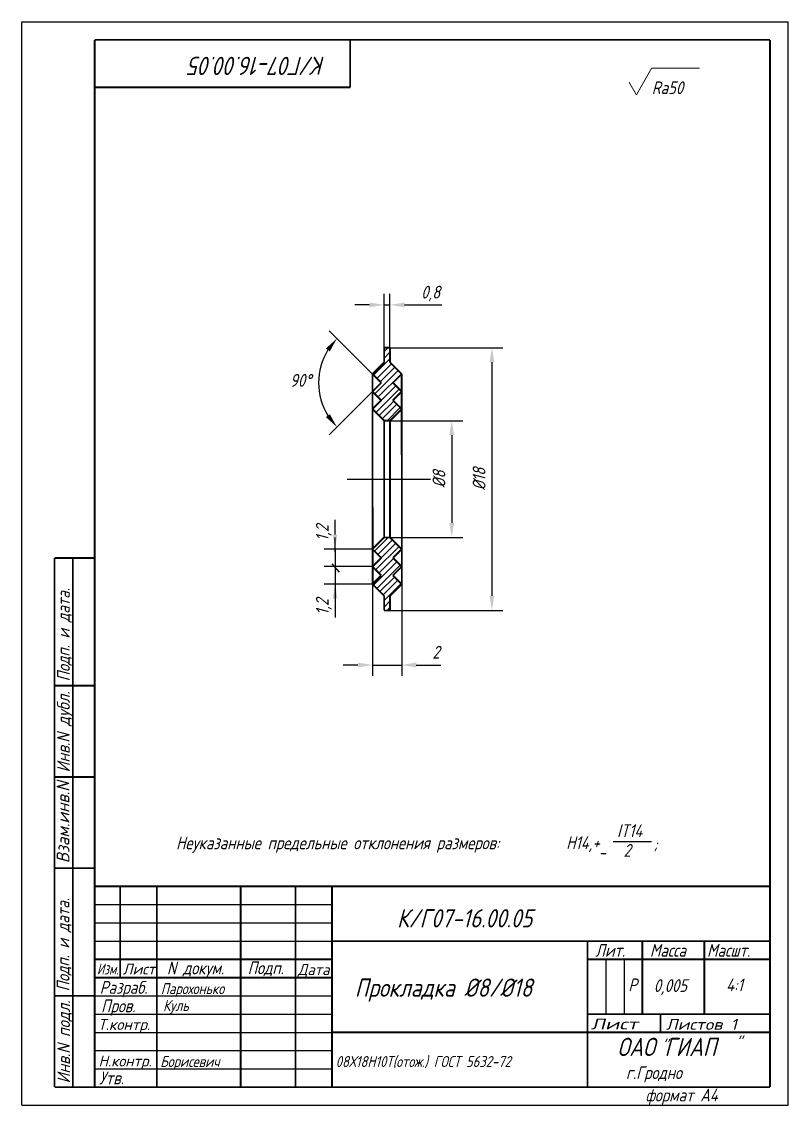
# Model space of a CAD drawing. Extents: x 143 to 1410, y 455 to 1060.
# Drawn here: x 975.1 to 1185.1, y 762.2 to 1059.2 of the extents above; entities that cross this region are included whole.
import ezdxf
from ezdxf.enums import TextEntityAlignment as Align

# ---------------------------------------------------------------- set-up
doc = ezdxf.new("R2010")
doc.units = 0
doc.header["$LTSCALE"] = 0.7
doc.header["$MEASUREMENT"] = 0
doc.layers.get('0').update_dxf_attribs({"linetype": 'CONTINUOUS'})
doc.layers.get('DEFPOINTS').update_dxf_attribs({"linetype": 'CONTINUOUS'})
doc.styles.add('ROMANC', font='romanc', dxfattribs={"width": 0.8, "oblique": 15, "height": 3.5})
doc.dimstyles.get("Standard").update_dxf_attribs({"dimtxt": 0.18, "dimasz": 0.18, "dimexe": 0.18, "dimexo": 0.0625, "dimgap": 0.09, "dimtad": 0, "dimtih": 1, "dimtoh": 1, "dimdec": 4, "dimzin": 0, "dimdsep": 46, "dimtxsty": 'Standard', "dimcen": 0.09, "dimadec": 0, "dimazin": 0, "dimtfac": 1, "dimtdec": 4, "dimtofl": 0, "dimtmove": 0, "dimatfit": 3, "dimfxl": 0, "dimtolj": 1, "dimtzin": 0, "dimarcsym": 0})

# ---------------------------------------------------------------- blocks, each defined once
blk = doc.blocks.new('*D10')
at = {"color": 0, "linetype": 'ByBlock'}
for p, q in [((1293.54, 949.82), (1313.44, 949.82)), ((1310.44, 945.82), (1310.44, 921.81)), ((1293.54, 917.81), (1313.44, 917.81))]:
    blk.add_line(p, q, dxfattribs=at)
for points in [[(1309.78, 945.82), (1311.11, 945.82), (1310.44, 949.82)], [(1309.78, 921.81), (1311.11, 921.81), (1310.44, 917.81)]]:
    blk.add_solid(points, dxfattribs=at)
at = {"layer": 'DEFPOINTS', "color": 0, "linetype": 'ByBlock'}
for p in [(1293.54, 949.82), (1293.54, 917.81), (1310.44, 917.81)]:
    blk.add_point(p, dxfattribs=at)
at = {"color": 0, "linetype": 'ByBlock', "style": 'ROMANC', "oblique": 15, "width": 0.8}
blk.add_text('%%C8', height=3.5, rotation=90, dxfattribs=at).set_placement((1306.94, 933.81), align=Align.MIDDLE_CENTER)
blk = doc.blocks.new('*D9')
at = {"color": 0, "linetype": 'ByBlock'}
for p, q in [((1293.53, 969.82), (1324.44, 969.82)), ((1321.44, 965.82), (1321.44, 901.81)), ((1293.53, 897.81), (1324.44, 897.81))]:
    blk.add_line(p, q, dxfattribs=at)
for points in [[(1320.78, 965.82), (1322.11, 965.82), (1321.44, 969.82)], [(1320.78, 901.81), (1322.11, 901.81), (1321.44, 897.81)]]:
    blk.add_solid(points, dxfattribs=at)
at = {"layer": 'DEFPOINTS', "color": 0, "linetype": 'ByBlock'}
for p in [(1293.53, 969.82), (1293.53, 897.81), (1321.44, 897.81)]:
    blk.add_point(p, dxfattribs=at)
at = {"color": 0, "linetype": 'ByBlock', "style": 'ROMANC', "oblique": 15, "width": 0.8}
blk.add_text('%%C18', height=3.5, rotation=90, dxfattribs=at).set_placement((1317.94, 933.81), align=Align.MIDDLE_CENTER)
blk = doc.blocks.new('*X2')
at = {"color": 0}
for p, q in [((1030.78, 1005.63), (1031.83, 1006.69)), ((1030.78, 1003.84), (1032.38, 1005.44)), ((1027.9, 999.16), (1032.38, 1003.64)), ((1028.8, 998.26), (1032.8, 1002.26)), ((1029.7, 997.37), (1033.7, 1001.37)), ((1028.19, 994.07), (1034.59, 1000.47)), ((1029.09, 993.17), (1035.49, 999.57)), ((1027.59, 989.87), (1033.99, 996.27)), ((1028.49, 988.97), (1034.89, 995.37)), ((1029.39, 988.08), (1033.39, 992.08)), ((1030.28, 987.18), (1034.28, 991.18)), ((1031.59, 986.69), (1035.18, 990.28)), ((1028.15, 950.92), (1031.92, 954.69)), ((1029.05, 950.02), (1033.05, 954.02)), ((1028.45, 945.83), (1034.85, 952.23)), ((1029.95, 949.13), (1033.95, 953.13)), ((1027.84, 941.63), (1034.24, 948.03)), ((1029.34, 944.93), (1033.34, 948.93)), ((1028.74, 940.73), (1035.14, 947.13)), ((1029.64, 939.84), (1033.64, 943.84)), ((1030.54, 938.94), (1034.54, 942.94)), ((1030.78, 937.38), (1035.43, 942.04)), ((1030.78, 935.59), (1032.38, 937.19)), ((1031.68, 934.69), (1032.38, 935.39))]:
    blk.add_line(p, q, dxfattribs=at)
blk = doc.blocks.new('*D11')
at = {"color": 0, "linetype": 'ByBlock'}
for p, q in [((1288.73, 905.02), (1288.73, 879.85)), ((1296.73, 905.02), (1296.73, 879.85)), ((1284.73, 882.85), (1280.73, 882.85)), ((1288.73, 882.85), (1296.73, 882.85)), ((1300.73, 882.85), (1304.73, 882.85)), ((1304.73, 882.85), (1307.46, 882.85))]:
    blk.add_line(p, q, dxfattribs=at)
for points in [[(1284.73, 883.52), (1284.73, 882.19), (1288.73, 882.85)], [(1300.73, 883.52), (1300.73, 882.19), (1296.73, 882.85)]]:
    blk.add_solid(points, dxfattribs=at)
at = {"layer": 'DEFPOINTS', "color": 0, "linetype": 'ByBlock'}
for p in [(1288.73, 905.02), (1296.73, 905.02), (1296.73, 882.85)]:
    blk.add_point(p, dxfattribs=at)
at = {"color": 0, "linetype": 'ByBlock', "style": 'ROMANC', "oblique": 15, "width": 0.8}
blk.add_text('2', height=3.5, dxfattribs=at).set_placement((1306.14, 886.35), align=Align.MIDDLE_CENTER)
blk = doc.blocks.new('*D13')
at = {"color": 0, "linetype": 'ByBlock'}
for p, q in [((1288.73, 962.61), (1276.87, 974.47)), ((1288.73, 957.81), (1276.87, 945.95))]:
    blk.add_line(p, q, dxfattribs=at)
blk.add_arc((1291.13, 960.21), 17.16, 148.3835, 211.6165, dxfattribs=at)
for points in [[(1275.99, 969.62), (1277.04, 968.79), (1279, 972.35)], [(1277.04, 951.62), (1275.99, 950.8), (1279, 948.07)]]:
    blk.add_solid(points, dxfattribs=at)
at = {"layer": 'DEFPOINTS', "color": 0, "linetype": 'ByBlock'}
for p in [(1288.73, 962.61), (1291.13, 960.21), (1291.13, 960.21), (1274.03, 958.77), (1288.73, 957.81)]:
    blk.add_point(p, dxfattribs=at)
at = {"color": 0, "linetype": 'ByBlock', "style": 'ROMANC', "oblique": 15, "width": 0.8}
blk.add_text('90%%D', height=3.5, dxfattribs=at).set_placement((1269.05, 960.87), align=Align.MIDDLE_CENTER)
blk = doc.blocks.new('*D12')
at = {"color": 0, "linetype": 'ByBlock'}
for p, q in [((1291.93, 969.81), (1291.93, 984.55)), ((1293.53, 969.81), (1293.53, 984.55)), ((1287.93, 981.55), (1283.93, 981.55)), ((1291.93, 981.55), (1293.53, 981.55)), ((1297.53, 981.55), (1301.53, 981.55)), ((1301.53, 981.55), (1307.72, 981.55))]:
    blk.add_line(p, q, dxfattribs=at)
for points in [[(1287.93, 982.21), (1287.93, 980.88), (1291.93, 981.55)], [(1297.53, 982.21), (1297.53, 980.88), (1293.53, 981.55)]]:
    blk.add_solid(points, dxfattribs=at)
at = {"layer": 'DEFPOINTS', "color": 0, "linetype": 'ByBlock'}
for p in [(1293.53, 981.55), (1291.93, 969.81), (1293.53, 969.81)]:
    blk.add_point(p, dxfattribs=at)
at = {"color": 0, "linetype": 'ByBlock', "style": 'ROMANC', "oblique": 15, "width": 0.8}
blk.add_text('0,8', height=3.5, dxfattribs=at).set_placement((1304.68, 985.05), align=Align.MIDDLE_CENTER)

msp = doc.modelspace()

# ---------------------------------------------------------------- linework, layer by layer
for p, q in [((975.10503, 1059.17742), (1185.10503, 1059.17742)), ((975.10503, 762.17742), (975.10503, 1059.17742)), ((1185.10503, 762.17742), (1185.10503, 1059.17742)), ((1074.394, 969.815), (1075.994, 969.815)), ((1074.394, 969.815), (1075.994, 969.815)), ((1074.394, 969.815), (1074.394, 965.809)), ((1075.994, 969.815), (1075.994, 965.809)), ((1071.194, 962.609), (1074.394, 965.809)), ((1079.194, 962.609), (1075.994, 965.809)), ((1073.594, 960.209), (1071.194, 962.609)), ((1076.794, 960.209), (1079.194, 962.609)), ((1071.194, 957.809), (1073.594, 960.209)), ((1079.194, 957.809), (1076.794, 960.209)), ((1073.594, 955.409), (1071.194, 957.809)), ((1076.794, 955.409), (1079.194, 957.809)), ((1071.194, 953.009), (1073.594, 955.409)), ((1079.194, 953.009), (1076.794, 955.409)), ((1071.194, 953.11863), (1071.194, 953.015)), ((1071.194, 953.11863), (1071.194, 953.015)), ((1074.394, 949.809), (1071.194, 953.009)), ((1075.994, 949.809), (1079.194, 953.009)), ((1074.388, 949.815), (1076, 949.815)), ((1074.388, 949.815), (1076, 949.815)), ((1075.994, 949.809), (1074.394, 949.809)), ((1064.254, 933.815), (1087.114, 933.815)), ((1074.388, 917.815), (1076, 917.815)), ((1071.194, 914.51137), (1071.194, 914.615)), ((1060.106, 910.626), (1062.054, 908.337)), ((1074.394, 897.815), (1075.994, 897.815)), ((1137.16524, 834.48141), (1147.65651, 834.48141)), ((1135.10503, 802.17742), (1135.10503, 787.17742)), ((1140.10503, 802.17742), (1140.10503, 787.17742)), ((975.10503, 762.17742), (1185.10503, 762.17742)), ((975.10503, 762.17742), (1185.10503, 762.17742))]:
    msp.add_line(p, q)
at = {"color": 0, "linetype": 'ByBlock'}
for p, q in [((1060.944, 918.621), (1060.944, 922.621)), ((1060.944, 913.821), (1060.944, 917.821)), ((1071.194, 914.621), (1057.944, 914.621)), ((1060.944, 914.621), (1060.944, 909.821)), ((1071.194, 909.821), (1057.944, 909.821)), ((1071.194, 909.821), (1057.944, 909.821)), ((1060.944, 909.821), (1060.944, 905.021)), ((1071.194, 905.021), (1057.944, 905.021)), ((1060.944, 905.821), (1060.944, 901.821)), ((1060.944, 901.821), (1060.944, 895.89514)), ((1060.944, 901.021), (1060.944, 897.021))]:
    msp.add_line(p, q, dxfattribs=at)
at = {"linetype": 'Continuous'}
for p, q in [((995.10503, 817.17742), (1060.10503, 817.17742)), ((995.10503, 812.17742), (1060.10503, 812.17742)), ((995.10503, 807.17742), (1060.10503, 807.17742)), ((995.10503, 792.17742), (1060.10503, 792.17742)), ((995.10503, 787.17742), (1060.10503, 787.17742)), ((995.10503, 782.17742), (1060.10503, 782.17742)), ((995.10503, 777.17742), (1060.10503, 777.17742)), ((995.10503, 772.17742), (1060.10503, 772.17742))]:
    msp.add_line(p, q, dxfattribs=at)
for points, const_width in [([(995.10503, 1054.17742), (1180.10503, 1054.17742)], 0.5), ([(995.10503, 767.17742), (995.10503, 1054.17742)], 0.5), ([(1065.08598, 1041.17742), (1065.08598, 1054.17742)], 0.5), ([(1180.10503, 767.17742), (1180.10503, 1054.17742)], 0.5), ([(1143.49973, 1039.10543), (1147.66528, 1046.445)], 0.25), ([(1147.66528, 1046.445), (1160.81588, 1046.445)], 0.3), ([(1141.4661, 1042.60543), (1143.49973, 1039.10543)], 0.25), ([(995.08598, 1041.17742), (1065.08598, 1041.17742)], 0.5), ([(1074.394, 969.815), (1075.994, 969.815)], 0.5), ([(1074.394, 965.809), (1074.394, 969.815)], 0.5), ([(1075.994, 965.809), (1075.994, 969.815)], 0.5), ([(1071.194, 962.609), (1074.394, 965.809)], 0.5), ([(1079.194, 962.609), (1075.994, 965.809)], 0.5), ([(1071.194, 962.609), (1071.245, 905.077)], 0.5), ([(1073.594, 960.209), (1071.194, 962.609)], 0.5), ([(1076.794, 960.209), (1079.194, 962.609)], 0.5), ([(1079.194, 962.61609), (1079.245, 905.08409)], 0.5), ([(1071.194, 957.809), (1073.594, 960.209)], 0.5), ([(1079.194, 957.809), (1076.794, 960.209)], 0.5), ([(1073.594, 955.409), (1071.194, 957.809)], 0.5), ([(1076.794, 955.409), (1079.194, 957.809)], 0.5), ([(1071.194, 953.009), (1073.594, 955.409)], 0.5), ([(1079.194, 953.009), (1076.794, 955.409)], 0.5), ([(1074.394, 949.809), (1071.194, 953.009)], 0.5), ([(1075.994, 949.809), (1079.194, 953.009)], 0.5), ([(1074.394, 949.815), (1075.994, 949.815)], 0.5), ([(1074.394, 949.809), (1074.394, 917.821)], 0.5), ([(1075.994, 949.809), (1075.994, 917.821)], 0.5), ([(1074.394, 917.821), (1071.194, 914.621)], 0.5), ([(1074.394, 917.815), (1075.994, 917.815)], 0.5), ([(1075.994, 917.821), (1079.194, 914.621)], 0.5), ([(1071.194, 914.621), (1073.594, 912.221)], 0.5), ([(1079.194, 914.621), (1076.794, 912.221)], 0.5), ([(984.10503, 767.17742), (984.10503, 912.17742)], 0.5), ([(984.10503, 912.17742), (995.10503, 912.17742)], 0.5), ([(989.10503, 767.17742), (989.10503, 912.17742)], 0.5), ([(1073.594, 912.221), (1071.194, 909.821)], 0.5), ([(1076.794, 912.221), (1079.194, 909.821)], 0.5), ([(1071.194, 909.821), (1073.594, 907.421)], 0.5), ([(1079.194, 909.821), (1076.794, 907.421)], 0.5), ([(1073.594, 907.421), (1071.194, 905.021)], 0.5), ([(1076.794, 907.421), (1079.194, 905.021)], 0.5), ([(1071.194, 905.021), (1074.394, 901.821)], 0.5), ([(1079.194, 905.021), (1075.994, 901.821)], 0.5), ([(1074.394, 901.821), (1074.394, 897.815)], 0.5), ([(1075.994, 901.821), (1075.994, 897.815)], 0.5), ([(1074.394, 897.815), (1075.994, 897.815)], 0.5), ([(984.10503, 877.17742), (995.10503, 877.17742)], 0.5), ([(984.10503, 852.17742), (995.10503, 852.17742)], 0.5), ([(984.10503, 827.17742), (995.10503, 827.17742)], 0.5), ([(995.10503, 822.17742), (995.10503, 767.17742)], 0.5), ([(1002.10503, 822.17742), (1002.10503, 797.17742)], 0.5), ([(1012.10503, 822.17742), (1012.10503, 767.17742)], 0.5), ([(1035.10503, 822.17742), (1035.10503, 767.17742)], 0.5), ([(1050.10503, 822.17742), (1050.10503, 767.17742)], 0.5), ([(1060.10503, 822.17742), (1060.10503, 767.17742)], 0.5), ([(1130.10503, 807.17742), (1130.10503, 767.17742)], 0.5), ([(1145.10503, 807.17742), (1145.10503, 787.17742)], 0.5), ([(1162.10503, 807.17742), (1162.10503, 787.17742)], 0.5), ([(984.10503, 792.17742), (995.10503, 792.17742)], 0.5), ([(1150.10503, 787.17742), (1150.10503, 782.17742)], 0.5), ([(1060.10503, 782.17742), (1180.382, 782.17742)], 0.5), ([(1060.10503, 782.17742), (1180.10503, 782.17742)], 0.5), ([(984.10503, 767.17742), (1180.10503, 767.17742)], 0.5), ([(984.10503, 767.17742), (1180.10503, 767.17742)], 0.5), ([(995.10503, 767.17742), (1180.10503, 767.17742)], 0.5)]:
    msp.add_lwpolyline(points, dxfattribs=dict(const_width=const_width))
at = {"linetype": 'Continuous', "const_width": 0.5}
for points in [[(995.10503, 822.17742), (1180.10503, 822.17742)], [(1060.10503, 807.17742), (1180.10503, 807.17742)], [(995.10503, 802.17742), (1060.10503, 802.17742)], [(1130.10503, 802.17742), (1180.10503, 802.17742)], [(995.10503, 797.17742), (1060.10503, 797.17742)], [(1130.10503, 787.17742), (1180.10503, 787.17742)]]:
    msp.add_lwpolyline(points, dxfattribs=at)
at = {"color": 0, "linetype": 'ByBlock'}
for points in [[(1060.27733, 918.621), (1061.61067, 918.621), (1060.944, 914.621)], [(1060.27733, 901.021), (1061.61067, 901.021), (1060.944, 905.021)]]:
    msp.add_solid(points, dxfattribs=at)
at = {"layer": 'DEFPOINTS', "color": 0, "linetype": 'ByBlock'}
for p in [(1071.194, 914.621), (1060.944, 909.821), (1071.194, 909.821), (1071.194, 909.821), (1060.944, 905.021), (1071.194, 905.021)]:
    msp.add_point(p, dxfattribs=at)

# ---------------------------------------------------------------- block references
msp.add_blockref('*X2', (43.615, -36.874))

# ---------------------------------------------------------------- texts
at = {"style": 'ROMANC', "oblique": 15, "width": 0.8}
for s, height, rotation, p in [('К/Г07-16.00.05', 5, 180, (1058.31499, 1049.55223)), ('Подп. и дата.', 3.5, 90, (988.28336, 878.3644)), ('Подп. и дата.', 3.5, 90, (988.18526, 793.40422))]:
    msp.add_text(s, height=height, rotation=rotation, dxfattribs=at).set_placement(p)
at = {"color": 0, "linetype": 'ByBlock', "style": 'ROMANC', "oblique": 15, "width": 0.8}
msp.add_text('Ra50', height=3.5, dxfattribs=at).set_placement((1152.00659, 1041.082), align=Align.MIDDLE_CENTER)
for p in [(1057.444, 919.04707), (1057.444, 898.80807)]:
    msp.add_text('1,2', height=3.5, rotation=90, dxfattribs=at).set_placement(p, align=Align.MIDDLE_CENTER)
at = {"style": 'ROMANC', "oblique": 15}
for s, width, p, p2 in [('Инв.N дубл.', 0.696626, (988.28336, 853.41648), (988.28336, 875.59241)), ('Взам.инв.N', 0.776513, (988.18526, 828.52194), (988.18526, 850.9114)), ('Инв.N подл.', 0.704992, (988.36039, 768.19316), (988.36039, 790.87041))]:
    msp.add_text(s, height=3.5, rotation=90, dxfattribs=dict(at, width=width)).set_placement(p, p2, align=Align.FIT)
at = {"style": 'ROMANC', "oblique": 15, "width": 0.8}
for s, height, p in [('IT14', 3.5, (1138.21437, 835.70457)), ('Неуказанные предельные отклонения размеров:', 3.5, (1017.38408, 832.35202)), ('H14,+', 3.5, (1124.26637, 832.40144)), ('2', 3.5, (1139.96291, 830.28774)), (';', 3.5, (1148.18107, 832.0351)), ('-', 3.5, (1133.10831, 829.76199)), ('К/Г07-16.00.05', 5, (1077.91469, 810.93817)), ('Лит.', 3.5, (1132.20455, 802.89588)), ('Масса', 3.5, (1147.17586, 802.89588)), ('Масшт.', 3.5, (1162.82769, 802.89588)), ('N докум.', 3.5, (1014.88599, 798.05512)), ('Подп.', 3.5, (1036.99682, 798.11658)), ('Разраб.', 3.5, (996.47458, 792.74535)), ('Прокладка %%C8/%%C18', 5, (1066.35271, 791.93143)), ('Р', 3.5, (1141.26915, 793.43681)), ('0,005', 3.5, (1148.23945, 793.23681)), ('4:1', 3.5, (1168.05799, 793.43681)), ('Парохонько', 3, (1013.23076, 792.6534)), ('Пров.', 3.5, (996.84528, 787.68254)), ('Куль', 3, (1013.85338, 788.03909)), ('"', 3.5, (1170.59489, 777.20482)), ('ОАО ГИАП', 5, (1138.26994, 775.68829)), ('"', 3.5, (1150.2955, 776.33044)), ('Борисевич', 3, (1013.06047, 772.68299)), ('08Х18Н10Т(отож.) ГОСТ 5632-72', 3, (1061.12077, 772.67657)), ('г.Гродно', 3.5, (1140.63922, 769.37446)), ('Утв.', 3.5, (996.35101, 767.92523)), ('формат А4', 3.5, (1145.97267, 763.23488))]:
    msp.add_text(s, height=height, dxfattribs=at).set_placement(p)
at = {"style": 'ROMANC', "oblique": 15}
for s, width, p, p2 in [('Изм.', 0.642754, (995.7033, 798.02562), (1001.67173, 798.02562)), ('Лист', 0.693042, (1002.77001, 798.03108), (1011.68055, 798.03108)), ('Дата', 0.651393, (1050.76207, 797.87651), (1059.41629, 797.87651)), ('Т.контр.', 0.698235, (996.02547, 782.84013), (1010.28941, 782.84013)), ('Лист', 1.011317, (1130.98203, 782.97828), (1143.98468, 782.97828)), ('Листов 1', 0.875179, (1151.5518, 782.87178), (1171.05578, 782.87178)), ('Н.контр.', 0.686802, (996.15398, 772.82358), (1010.67493, 772.82358))]:
    msp.add_text(s, height=3, dxfattribs=dict(at, width=width)).set_placement(p, p2, align=Align.FIT)

# ---------------------------------------------------------------- dimensions: what is measured, and where the dimension line sits
for base, p1, p2, text, picture, middle in [((1075.994, 981.547), (1074.394, 969.815), (1075.994, 969.815), '0,8', '*D12', (1087.13994, 985.047)), ((1079.194, 882.853), (1071.194, 905.021), (1079.194, 905.021), '2', '*D11', (1088.60693, 886.353))]:
    dim = msp.add_linear_dim(base=base, p1=p1, p2=p2, text=text, dimstyle='Standard')
    dim.commit()
    dim.dimension.update_dxf_attribs({"geometry": picture, "text_midpoint": middle, "insert": (-217.538, 0)})
dim = msp.add_angular_dim_2l(base=(1056.491, 958.771), line1=((1071.194, 957.809), (1073.594, 960.209)), line2=((1073.594, 960.209), (1071.194, 962.609)), text='90%%D', dimstyle='Standard')
dim.commit()
dim.dimension.update_dxf_attribs({"geometry": '*D13', "text_midpoint": (1051.513, 960.865), "dimtype": 130, "insert": (-217.538, 0)})
for base, p1, p2, text, picture, middle in [((1103.906, 897.815), (1075.994, 969.815), (1075.994, 897.815), '%%C18', '*D9', (1100.406, 933.815)), ((1092.904, 917.815), (1076, 949.815), (1076, 917.815), '%%C8', '*D10', (1089.404, 933.815))]:
    dim = msp.add_linear_dim(base=base, p1=p1, p2=p2, angle=90, text=text, dimstyle='Standard')
    dim.commit()
    dim.dimension.update_dxf_attribs({"geometry": picture, "text_midpoint": middle, "insert": (-217.538, 0)})

doc.saveas('drawing.dxf')
